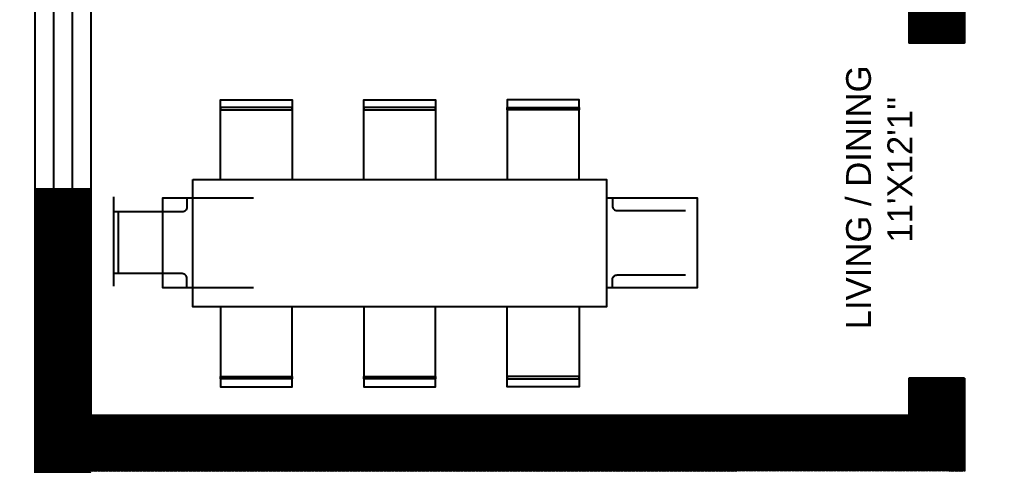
# Model space of a CAD drawing. Header units: inches. Extents: x 2610 to 3060, y 1152 to 1969.
# Drawn here: x 2701.7 to 2858.7, y 1422.1 to 1494 of the extents above; entities that cross this region are included whole.
import ezdxf

# ---------------------------------------------------------------- set-up
doc = ezdxf.new("R2010")
doc.units = ezdxf.units.IN
doc.header["$MEASUREMENT"] = 0
doc.layers.add('block', color=117, linetype='Continuous', plot=False)
doc.layers.add('windwo', color=140, linetype='Continuous', plot=False)
doc.styles.get("Standard").update_dxf_attribs({"font": 'arial.ttf'})

msp = doc.modelspace()

# ---------------------------------------------------------------- hatches: boundary and pattern name
at = {"layer": 'windwo', "true_color": 0x5e67af}
h = msp.add_hatch(dxfattribs=at)
h.set_pattern_fill('ANSI31', color=165)
h.paths.add_polyline_path([(2713.16, 1836.1), (2743.16, 1836.1), (2743.16, 1845.1), (2704.16, 1845.1), (2704.16, 1668.48), (2713.16, 1668.48), (2713.16, 1683.1), (2719.16, 1683.1), (2719.16, 1685.24), (2719.16, 1692.1), (2713.16, 1692.1)], flags=17)
h.paths.add_polyline_path([(2884.16, 1845.1), (2815.16, 1845.1), (2815.16, 1836.1), (2845.16, 1836.1), (2845.16, 1692.1), (2839.17, 1692.1), (2839.17, 1683.1), (2845.16, 1683.1), (2860.15, 1683.1), (2860.15, 1686.1), (2860.15, 1692.1), (2854.16, 1692.1), (2854.16, 1836.1), (2884.16, 1836.1)], flags=17)
h.paths.add_polyline_path([(3018.66, 1845.1), (2971.53, 1845.1), (2971.53, 1851.1), (2962.53, 1851.1), (2962.53, 1845.1), (2956.16, 1845.1), (2956.16, 1836.1), (2995.16, 1836.1), (2995.16, 1830.1), (2999.66, 1830.1), (2999.66, 1836.1), (3018.66, 1836.1)], flags=17)
h.paths.add_polyline_path([(2971.53, 1881.1), (2962.53, 1881.1), (2962.53, 1875.1), (2971.53, 1875.1)], flags=17)
h.paths.add_polyline_path([(2782.16, 1595.36), (2773.16, 1595.36), (2773.16, 1584.12), (2713.16, 1584.12), (2713.16, 1598.74), (2704.16, 1598.74), (2704.16, 1538.65), (2713.16, 1538.65), (2713.16, 1575.12), (2845.16, 1575.12), (2845.16, 1490.18), (2854.16, 1490.18), (2854.16, 1584.12), (2782.16, 1584.12)], flags=17)
h.paths.add_polyline_path([(2782.16, 1683.1), (2797.17, 1683.1), (2797.17, 1686.1), (2797.17, 1692.1), (2749.16, 1692.1), (2749.16, 1683.1), (2773.16, 1683.1), (2773.16, 1635.86), (2725.83, 1635.86), (2725.78, 1635.71), (2719.38, 1635.71), (2713.16, 1635.86), (2713.16, 1650.48), (2704.16, 1650.48), (2704.16, 1616.74), (2713.16, 1616.74), (2713.16, 1631.36), (2773.16, 1631.36), (2773.16, 1625.36), (2782.16, 1625.36)], flags=17)
h.paths.add_polyline_path([(2854.16, 1436.18), (2845.16, 1436.18), (2845.16, 1430.18), (2713.16, 1430.18), (2713.16, 1466.65), (2704.16, 1466.65), (2704.16, 1328.1), (2862.56, 1328.1), (2862.56, 1337.1), (2713.16, 1337.1), (2713.16, 1421.18), (2817.52, 1421.18), (2817.52, 1421.25), (2848.94, 1421.25), (2854.16, 1421.18)], flags=17)
h.paths.add_polyline_path([(2968.76, 1305.26), (2967.56, 1305.26), (2931.56, 1305.26), (2931.56, 1345.1), (2922.56, 1345.1), (2922.56, 1337.1), (2910.56, 1337.1), (2910.56, 1328.1), (2922.56, 1328.1), (2922.56, 1296.26), (2968.76, 1296.26)], flags=17)
h.paths.add_polyline_path([(3060.16, 1933.1), (2640.16, 1933.1), (2640.16, 1329.1), (2644.16, 1329.1), (2644.16, 1929.1), (2962.53, 1929.1), (2962.53, 1923.1), (2971.53, 1923.1), (2971.53, 1929.1), (3055.66, 1929.1), (3055.66, 1845.1), (3036.66, 1845.1), (3036.66, 1836.1), (3055.66, 1836.1), (3055.66, 1766.35), (2999.66, 1766.35), (2999.66, 1800.1), (2995.16, 1800.1), (2995.16, 1692.1), (2902.15, 1692.1), (2902.15, 1683.1), (2922.56, 1683.1), (2922.56, 1677.1), (2931.56, 1677.1), (2931.56, 1683.1), (2999.66, 1683.1), (3005.66, 1683.1), (3005.66, 1692.1), (2999.66, 1692.1), (2999.66, 1761.85), (3055.66, 1761.85), (3055.66, 1692.1), (3035.66, 1692.1), (3035.66, 1683.1), (3051.66, 1683.1), (3051.66, 1503.1), (2931.56, 1503.1), (2931.56, 1635.1), (2922.56, 1635.1), (2922.56, 1494.1), (2958.66, 1494.1), (2958.66, 1482.1), (2967.66, 1482.1), (2967.66, 1494.1), (3051.66, 1494.1), (3051.66, 1422.1), (2967.66, 1422.1), (2967.66, 1434.1), (2958.66, 1434.1), (2958.66, 1422.1), (2922.56, 1422.1), (2922.56, 1405.1), (2931.56, 1405.1), (2931.56, 1413.1), (3051.66, 1413.1), (3051.66, 1305.26), (3040.76, 1305.26), (3040.76, 1296.26), (3051.66, 1296.26), (3051.66, 1161.6), (2793.16, 1161.6), (2793.16, 1153.1), (3060.16, 1153.1)])

# ---------------------------------------------------------------- linework, layer by layer
for p, q in [((2704.16, 1845.1), (2704.16, 1328.1)), ((2854.16, 1584.12), (2854.16, 1490.18)), ((2713.16, 1575.12), (2713.16, 1430.18)), ((2845.16, 1575.12), (2845.16, 1490.18)), ((2854.16, 1490.18), (2845.16, 1490.18)), ((2854.16, 1436.18), (2845.16, 1436.18)), ((2845.16, 1436.18), (2845.16, 1430.18)), ((2854.16, 1436.18), (2854.16, 1421.18)), ((2845.16, 1430.18), (2713.16, 1430.18))]:
    msp.add_line(p, q)
at = {"layer": 'block', "color": 9, "true_color": 0xc7c8ca}
msp.add_line((2796.39, 1468.22), (2796.39, 1453.8), dxfattribs=at)
at = {"layer": 'block', "color": 9, "true_color": 0xc7c8ca, "elevation": -9.99}
for points in [[(2734.08, 1468.22), (2734.08, 1481.08), (2745.67, 1481.08), (2745.67, 1468.22)], [(2791.95, 1468.22), (2791.95, 1481.08), (2780.36, 1481.08), (2780.36, 1468.22)], [(2734.08, 1447.66), (2734.08, 1434.8), (2745.67, 1434.8), (2745.67, 1447.66)], [(2791.95, 1447.66), (2791.95, 1434.8), (2780.36, 1434.8), (2780.36, 1447.66)]]:
    msp.add_lwpolyline(points, dxfattribs=at)
at = {"layer": 'block', "color": 9, "true_color": 0xc7c8ca}
for points in [[(2757.22, 1468.22), (2757.22, 1481.08), (2768.81, 1481.08), (2768.81, 1468.22)], [(2729.65, 1468.22), (2796.39, 1468.22), (2796.39, 1447.66), (2729.65, 1447.66), (2729.65, 1447.66), (2729.65, 1468.22)], [(2716.91, 1451.02), (2716.91, 1465.44)], [(2739.43, 1465.22), (2724.76, 1465.22), (2724.76, 1450.8), (2739.43, 1450.8)], [(2796.39, 1450.8), (2811.06, 1450.8), (2811.06, 1465.22), (2796.39, 1465.22)], [(2717.62, 1463), (2717.62, 1453.03)], [(2757.22, 1447.66), (2757.22, 1434.8), (2768.81, 1434.8), (2768.81, 1447.66)]]:
    msp.add_lwpolyline(points, dxfattribs=at)
at = {"layer": 'block', "color": 9, "true_color": 0xc7c8ca, "elevation": -9.99}
for points in [[(2734.08, 1479.44), (2745.67, 1479.44), (2745.67, 1479.8), (2734.08, 1479.8)], [(2791.95, 1479.44), (2780.36, 1479.44), (2780.36, 1479.8), (2791.95, 1479.8)], [(2734.08, 1436.43), (2745.67, 1436.43), (2745.67, 1436.07), (2734.08, 1436.07)], [(2791.95, 1436.43), (2780.36, 1436.43), (2780.36, 1436.07), (2791.95, 1436.07)]]:
    msp.add_lwpolyline(points, close=True, dxfattribs=at)
at = {"layer": 'block', "color": 9, "true_color": 0xc7c8ca}
for points in [[(2757.22, 1479.44), (2768.81, 1479.44), (2768.81, 1479.8), (2757.22, 1479.8)], [(2757.22, 1436.43), (2768.81, 1436.43), (2768.81, 1436.07), (2757.22, 1436.07)]]:
    msp.add_lwpolyline(points, close=True, dxfattribs=at)
for points in [[(2728.68, 1465.22), (2728.68, 1463.74, -0.414214), (2727.94, 1463), (2716.91, 1463), (2716.91, 1463)], [(2797.35, 1465.22), (2797.35, 1463.95, 0.414214), (2798.09, 1463.21), (2809.12, 1463.21)], [(2728.68, 1450.8), (2728.68, 1452.29, 0.414214), (2727.94, 1453.03), (2716.91, 1453.03), (2716.91, 1453.03)], [(2797.35, 1450.8), (2797.35, 1452.08, -0.414214), (2798.09, 1452.82), (2809.12, 1452.82)]]:
    msp.add_lwpolyline(points, format="xyb", dxfattribs=at)
at = {"layer": 'windwo'}
for p, q in [((2707.16, 1538.65), (2707.16, 1466.65)), ((2710.16, 1538.65), (2710.16, 1466.65)), ((2713.16, 1466.65), (2704.16, 1466.65))]:
    msp.add_line(p, q, dxfattribs=at)

# ---------------------------------------------------------------- texts
at = {"insert": (2835.04, 1444.06), "char_height": 4, "attachment_point": 1, "rotation": 90}
msp.add_mtext_dynamic_manual_height_columns("LIVING / DINING\\P         11'X12'1''", width=65.6332, gutter_width=1, heights=[24.15], dxfattribs=at)

doc.saveas('drawing.dxf')
